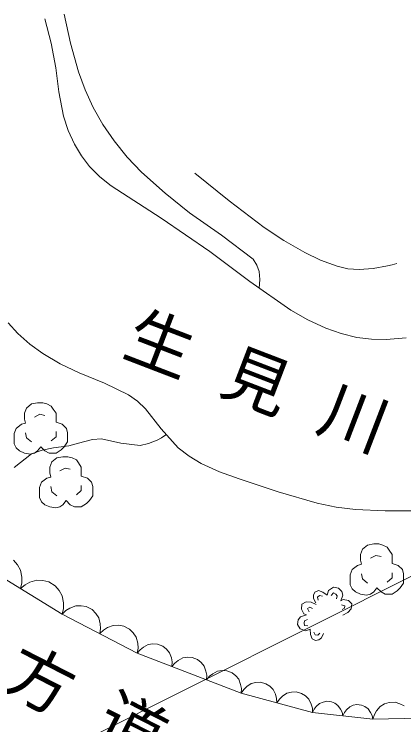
# Model space of a CAD drawing. Units: millimetres, scale not verified. Extents: x -625 to 700834, y -625 to 365006.
# Drawn here: x 127420 to 142074, y 273392 to 300105 of the extents above; entities that cross this region are included whole.
import ezdxf

# ---------------------------------------------------------------- set-up
doc = ezdxf.new("R2010")
doc.units = ezdxf.units.MM
doc.header["$LTSCALE"] = 1000
doc.layers.add('S-SUV', color=7, linetype='Continuous', lineweight=13)
doc.styles.add('ＭＳ ゴシック', font='')
doc.styles.get('ＭＳ ゴシック').set_extended_font_data('MS Gothic')

msp = doc.modelspace()

# ---------------------------------------------------------------- linework, layer by layer
at = {"layer": 'S-SUV'}
for p, q in [((129303, 300105), (129538, 299020)), ((128570, 299931), (128806, 299022)), ((128806, 299022), (128984, 298094)), ((129538, 299020), (129832, 297944)), ((128984, 298094), (129097, 297184)), ((129832, 297944), (130083, 297261)), ((129097, 297184), (129272, 296277)), ((130083, 297261), (130391, 296598)), ((130391, 296598), (130758, 295954)), ((129272, 296277), (129449, 295738)), ((129449, 295738), (129683, 295221)), ((130758, 295954), (131177, 295342)), ((129683, 295221), (129945, 294780)), ((131177, 295342), (131669, 294735)), ((129945, 294780), (130254, 294377)), ((131669, 294735), (132206, 294168)), ((130254, 294377), (130636, 293992)), ((132206, 294168), (133098, 293372)), ((134220, 294132), (135501, 293090)), ((130636, 293992), (131062, 293649)), ((131062, 293649), (132947, 292439)), ((133098, 293372), (134012, 292636)), ((135501, 293090), (136823, 292091)), ((134012, 292636), (135216, 291800)), ((132947, 292439), (134783, 291189)), ((136823, 292091), (137567, 291594)), ((135216, 291800), (136409, 290895)), ((137567, 291594), (138346, 291146)), ((134783, 291189), (136283, 290063)), ((138346, 291146), (138937, 290864)), ((136409, 290895), (136550, 290673)), ((136550, 290673), (136632, 290429)), ((138937, 290864), (139563, 290633)), ((140926, 290546), (141462, 290649)), ((141462, 290649), (141631, 290688)), ((141631, 290688), (141810, 290730)), ((136632, 290429), (136662, 290127)), ((139563, 290633), (139971, 290539)), ((139971, 290539), (140393, 290505)), ((140393, 290505), (140926, 290546)), ((136662, 290127), (136636, 289804)), ((136283, 290063), (137828, 288978)), ((137828, 288978), (138470, 288616)), ((127193, 288503), (127555, 288101)), ((138470, 288616), (139144, 288305)), ((139144, 288305), (139715, 288102)), ((127555, 288101), (128002, 287706)), ((139715, 288102), (140307, 287955)), ((128002, 287706), (128493, 287354)), ((140307, 287955), (140856, 287883)), ((140856, 287883), (141408, 287871)), ((141408, 287871), (142161, 287934)), ((128493, 287354), (129154, 286965)), ((129154, 286965), (129860, 286620)), ((129860, 286620), (130814, 286231)), ((130814, 286231), (131714, 285800)), ((129538, 272555), (155951, 285793)), ((131714, 285800), (132054, 285557)), ((127812, 285104), (127887, 285299)), ((127887, 285299), (128067, 285454)), ((128067, 285454), (128302, 285494)), ((128302, 285494), (128492, 285494)), ((128492, 285494), (128652, 285454)), ((128652, 285454), (128812, 285374)), ((128812, 285374), (128887, 285259)), ((132054, 285557), (132358, 285266)), ((127812, 284884), (127812, 285104)), ((128382, 285064), (128187, 284959)), ((128577, 285024), (128382, 285064)), ((128887, 285259), (128992, 285104)), ((128992, 285104), (128992, 284924)), ((132358, 285266), (132947, 284516)), ((127847, 284729), (127812, 284884)), ((128992, 284924), (128992, 284764)), ((128992, 284764), (129227, 284689)), ((127422, 284339), (127497, 284534)), ((127497, 284534), (127692, 284689)), ((127692, 284689), (127847, 284729)), ((129227, 284689), (129382, 284534)), ((129382, 284534), (129422, 284374)), ((132947, 284516), (133584, 283802)), ((127422, 283959), (127422, 284339)), ((127847, 284374), (127887, 284179)), ((128992, 284219), (128992, 284414)), ((129422, 284374), (129422, 284024)), ((132957, 284184), (133129, 284287)), ((127497, 283804), (127422, 283959)), ((127887, 284179), (128067, 284024)), ((128812, 284064), (128992, 284219)), ((129422, 284024), (129302, 283844)), ((129471, 283885), (130022, 284031)), ((130022, 284031), (130360, 284117)), ((130360, 284117), (130700, 284142)), ((130700, 284142), (131429, 283984)), ((131429, 283984), (132155, 283890)), ((132155, 283890), (132472, 283961)), ((132472, 283961), (132794, 284096)), ((132794, 284096), (132957, 284184)), ((127617, 283689), (127497, 283804)), ((127812, 283609), (127617, 283689)), ((128069, 283577), (128468, 283714)), ((128302, 283689), (128187, 283609)), ((128422, 283844), (128302, 283689)), ((128577, 283689), (128422, 283844)), ((128468, 283714), (128903, 283798)), ((128732, 283609), (128577, 283689)), ((128903, 283798), (129471, 283885)), ((129187, 283729), (128992, 283609)), ((129302, 283844), (129187, 283729)), ((133584, 283802), (133999, 283487)), ((127417, 283060), (128069, 283577)), ((128032, 283569), (127812, 283609)), ((128187, 283609), (128032, 283569)), ((128992, 283609), (128732, 283609)), ((128838, 283275), (129018, 283430)), ((129018, 283430), (129253, 283470)), ((129253, 283470), (129443, 283470)), ((129443, 283470), (129603, 283430)), ((129603, 283430), (129763, 283350)), ((133999, 283487), (134453, 283220)), ((128763, 283080), (128838, 283275)), ((129763, 283350), (129838, 283235)), ((129838, 283235), (129943, 283080)), ((134453, 283220), (135143, 282905)), ((128763, 282860), (128763, 283080)), ((129333, 283040), (129138, 282935)), ((129528, 283000), (129333, 283040)), ((129943, 283080), (129943, 282900)), ((129943, 282900), (129943, 282740)), ((135143, 282905), (135878, 282638)), ((128448, 282510), (128643, 282665)), ((128643, 282665), (128798, 282705)), ((128798, 282705), (128763, 282860)), ((129943, 282740), (130178, 282665)), ((130178, 282665), (130333, 282510)), ((135878, 282638), (137352, 282151)), ((128373, 282315), (128448, 282510)), ((129943, 282195), (129943, 282390)), ((130333, 282510), (130373, 282350)), ((128373, 281935), (128373, 282315)), ((128798, 282350), (128838, 282155)), ((128838, 282155), (129018, 282000)), ((129763, 282040), (129943, 282195)), ((130373, 282350), (130373, 282000)), ((137352, 282151), (138820, 281728)), ((128448, 281780), (128373, 281935)), ((129373, 281820), (129253, 281665)), ((129528, 281665), (129373, 281820)), ((130253, 281820), (130138, 281705)), ((130373, 282000), (130253, 281820)), ((128568, 281665), (128448, 281780)), ((128763, 281585), (128568, 281665)), ((128983, 281545), (128763, 281585)), ((129138, 281585), (128983, 281545)), ((129253, 281665), (129138, 281585)), ((129683, 281585), (129528, 281665)), ((129943, 281585), (129683, 281585)), ((130138, 281705), (129943, 281585)), ((138820, 281728), (139526, 281578)), ((139526, 281578), (140252, 281486)), ((140252, 281486), (141370, 281433)), ((141370, 281433), (142507, 281441)), ((140452, 279800), (140527, 279995)), ((140527, 279995), (140707, 280150)), ((140707, 280150), (140942, 280190)), ((140942, 280190), (141132, 280190)), ((141132, 280190), (141292, 280150)), ((141292, 280150), (141452, 280070)), ((141452, 280070), (141527, 279955)), ((141527, 279955), (141632, 279800)), ((140452, 279580), (140452, 279800)), ((141022, 279760), (140827, 279655)), ((141217, 279720), (141022, 279760)), ((141632, 279800), (141632, 279620)), ((126082, 279470), (129223, 277550)), ((127540, 279403), (127392, 279575)), ((140332, 279385), (140487, 279425)), ((140487, 279425), (140452, 279580)), ((141632, 279620), (141632, 279460)), ((141632, 279460), (141867, 279385)), ((127656, 279203), (127540, 279403)), ((127703, 278937), (127656, 279203)), ((140062, 279035), (140137, 279230)), ((140137, 279230), (140332, 279385)), ((141867, 279385), (142022, 279230)), ((142022, 279230), (142062, 279070)), ((127704, 278726), (127703, 278937)), ((140062, 278655), (140062, 279035)), ((140487, 279070), (140527, 278875)), ((141452, 278760), (141632, 278915)), ((141632, 278915), (141632, 279110)), ((142062, 279070), (142062, 278720)), ((127652, 278510), (127704, 278726)), ((127826, 278652), (127652, 278510)), ((128009, 278750), (127826, 278652)), ((128268, 278829), (128009, 278750)), ((128498, 278818), (128268, 278829)), ((128719, 278764), (128498, 278818)), ((128962, 278615), (128719, 278764)), ((129111, 278444), (128962, 278615)), ((140137, 278500), (140062, 278655)), ((140527, 278875), (140707, 278720)), ((142062, 278720), (141942, 278540)), ((129226, 278244), (129111, 278444)), ((138732, 278375), (138676, 278265)), ((138863, 278436), (138732, 278375)), ((139034, 278384), (138863, 278436)), ((139191, 278271), (139034, 278384)), ((139247, 278441), (139191, 278271)), ((139436, 278560), (139247, 278441)), ((139428, 278350), (139347, 278256)), ((139512, 278308), (139428, 278350)), ((139624, 278533), (139436, 278560)), ((139748, 278404), (139624, 278533)), ((139782, 278270), (139748, 278404)), ((140257, 278385), (140137, 278500)), ((140452, 278305), (140257, 278385)), ((140942, 278385), (140827, 278305)), ((141062, 278540), (140942, 278385)), ((141217, 278385), (141062, 278540)), ((141372, 278305), (141217, 278385)), ((141827, 278425), (141632, 278305)), ((141942, 278540), (141827, 278425)), ((129273, 277978), (129226, 278244)), ((138676, 278265), (138678, 278134)), ((138678, 278134), (138762, 277975)), ((138901, 278253), (138834, 278186)), ((138834, 278186), (138849, 278082)), ((139020, 278231), (138901, 278253)), ((139572, 278245), (139512, 278308)), ((139547, 278127), (139572, 278245)), ((139705, 278048), (139782, 278270)), ((139793, 278100), (139705, 278048)), ((139995, 278067), (139793, 278100)), ((140672, 278265), (140452, 278305)), ((140827, 278305), (140672, 278265)), ((141632, 278305), (141372, 278305)), ((129274, 277767), (129273, 277978)), ((129735, 277863), (129516, 277779)), ((129934, 277867), (129735, 277863)), ((130127, 277834), (129934, 277867)), ((130347, 277721), (130127, 277834)), ((138245, 277930), (138221, 277745)), ((138407, 278020), (138245, 277930)), ((138591, 277999), (138407, 278020)), ((138782, 277919), (138591, 277999)), ((139862, 277869), (139728, 277902)), ((139850, 277778), (139862, 277869)), ((140125, 277934), (139995, 278067)), ((140097, 277751), (140125, 277934)), ((129223, 277550), (129274, 277767)), ((129363, 277684), (129223, 277550)), ((129223, 277550), (132049, 276085)), ((129516, 277779), (129363, 277684)), ((130485, 277582), (130347, 277721)), ((130597, 277416), (130485, 277582)), ((138221, 277745), (138318, 277566)), ((138318, 277566), (138413, 277528)), ((138537, 277809), (138458, 277762)), ((138458, 277762), (138514, 277636)), ((138637, 277767), (138537, 277809)), ((139756, 277725), (139850, 277778)), ((139787, 277517), (139968, 277619)), ((139968, 277619), (140097, 277751)), ((130654, 277189), (130597, 277416)), ((138106, 277344), (138080, 277167)), ((138191, 277453), (138106, 277344)), ((138413, 277528), (138191, 277453)), ((138340, 277303), (138327, 277216)), ((138448, 277355), (138340, 277303)), ((130667, 277008), (130654, 277189)), ((130929, 277046), (130777, 276951)), ((131148, 277130), (130929, 277046)), ((131347, 277135), (131148, 277130)), ((131541, 277101), (131347, 277135)), ((131760, 276988), (131541, 277101)), ((138080, 277167), (138174, 277002)), ((138327, 277216), (138345, 277124)), ((138345, 277124), (138468, 277118)), ((130636, 276818), (130667, 277008)), ((130777, 276951), (130636, 276818)), ((131898, 276849), (131760, 276988)), ((132010, 276683), (131898, 276849)), ((138174, 277002), (138385, 276925)), ((138385, 276925), (138552, 276986)), ((138552, 276986), (138560, 276792)), ((138560, 276792), (138624, 276625)), ((138689, 276875), (138745, 276768)), ((138745, 276768), (138839, 276756)), ((138839, 276756), (138912, 276832)), ((138976, 276665), (139050, 276829)), ((132067, 276457), (132010, 276683)), ((138624, 276625), (138752, 276559)), ((138752, 276559), (138874, 276583)), ((138874, 276583), (138976, 276665)), ((132049, 276085), (132080, 276275)), ((132159, 276215), (132049, 276085)), ((132080, 276275), (132067, 276457)), ((132282, 276313), (132159, 276215)), ((132464, 276407), (132282, 276313)), ((132638, 276431), (132464, 276407)), ((132810, 276421), (132638, 276431)), ((133011, 276343), (132810, 276421)), ((133146, 276235), (133011, 276343)), ((133259, 276102), (133146, 276235)), ((132049, 276085), (135957, 274584)), ((133331, 275910), (133259, 276102)), ((133360, 275753), (133331, 275910)), ((133352, 275585), (133360, 275753)), ((133461, 275714), (133352, 275585)), ((133585, 275813), (133461, 275714)), ((133767, 275907), (133585, 275813)), ((133940, 275930), (133767, 275907)), ((134112, 275920), (133940, 275930)), ((134314, 275843), (134112, 275920)), ((134449, 275735), (134314, 275843)), ((134562, 275602), (134449, 275735)), ((134634, 275410), (134562, 275602)), ((134663, 275253), (134634, 275410)), ((135243, 275430), (135070, 275407)), ((135415, 275420), (135243, 275430)), ((135617, 275343), (135415, 275420)), ((134655, 275084), (134663, 275253)), ((134764, 275214), (134655, 275084)), ((134888, 275313), (134764, 275214)), ((135070, 275407), (134888, 275313)), ((135751, 275235), (135617, 275343)), ((135865, 275102), (135751, 275235)), ((135937, 274910), (135865, 275102)), ((135966, 274753), (135937, 274910)), ((136337, 274946), (136166, 274834)), ((136507, 274986), (136337, 274946)), ((136679, 274994), (136507, 274986)), ((136887, 274937), (136679, 274994)), ((137031, 274844), (136887, 274937)), ((135957, 274584), (135966, 274753)), ((136053, 274724), (135957, 274584)), ((136166, 274834), (136053, 274724)), ((137157, 274723), (137031, 274844)), ((137248, 274539), (137157, 274723)), ((137851, 274620), (137681, 274580)), ((138022, 274627), (137851, 274620)), ((138230, 274571), (138022, 274627)), ((135957, 274584), (138644, 273852)), ((137292, 274386), (137248, 274539)), ((137301, 274218), (137292, 274386)), ((137397, 274358), (137301, 274218)), ((137510, 274468), (137397, 274358)), ((137681, 274580), (137510, 274468)), ((138375, 274477), (138230, 274571)), ((138500, 274356), (138375, 274477)), ((138591, 274173), (138500, 274356)), ((138636, 274020), (138591, 274173)), ((138781, 274081), (138704, 273977)), ((138905, 274193), (138781, 274081)), ((139037, 274248), (138905, 274193)), ((139175, 274276), (139037, 274248)), ((139350, 274257), (139175, 274276)), ((139479, 274200), (139350, 274257)), ((139596, 274119), (139479, 274200)), ((139694, 273982), (139596, 274119)), ((140171, 274126), (140039, 274071)), ((140309, 274154), (140171, 274126)), ((140484, 274135), (140309, 274154)), ((140613, 274078), (140484, 274135)), ((140731, 273997), (140613, 274078)), ((141191, 274086), (141051, 273922)), ((141351, 274176), (141191, 274086)), ((141523, 274234), (141351, 274176)), ((141751, 274238), (141523, 274234)), ((141924, 274185), (141751, 274238)), ((142087, 274100), (141924, 274185)), ((138644, 273852), (138636, 274020)), ((138704, 273977), (138644, 273852)), ((138644, 273852), (140912, 273607)), ((139750, 273864), (139694, 273982)), ((139778, 273729), (139750, 273864)), ((139838, 273855), (139778, 273729)), ((139915, 273958), (139838, 273855)), ((140039, 274071), (139915, 273958)), ((140828, 273860), (140731, 273997)), ((140884, 273742), (140828, 273860)), ((141051, 273922), (140968, 273777)), ((140912, 273607), (140884, 273742)), ((140968, 273777), (140912, 273607)), ((140912, 273607), (145320, 273677))]:
    msp.add_line(p, q, dxfattribs=at)

# ---------------------------------------------------------------- texts
at = {"layer": 'S-SUV', "char_height": 1833, "attachment_point": 7, "style": 'ＭＳ ゴシック'}
for s, insert, rotation in [('\\T1.56;生見川', (131348, 287109), 339), ('\\T1.56;地方道', (123296, 276425), 332.9)]:
    msp.add_mtext(s, dxfattribs=dict(at, insert=insert, rotation=rotation))

doc.saveas('drawing.dxf')
